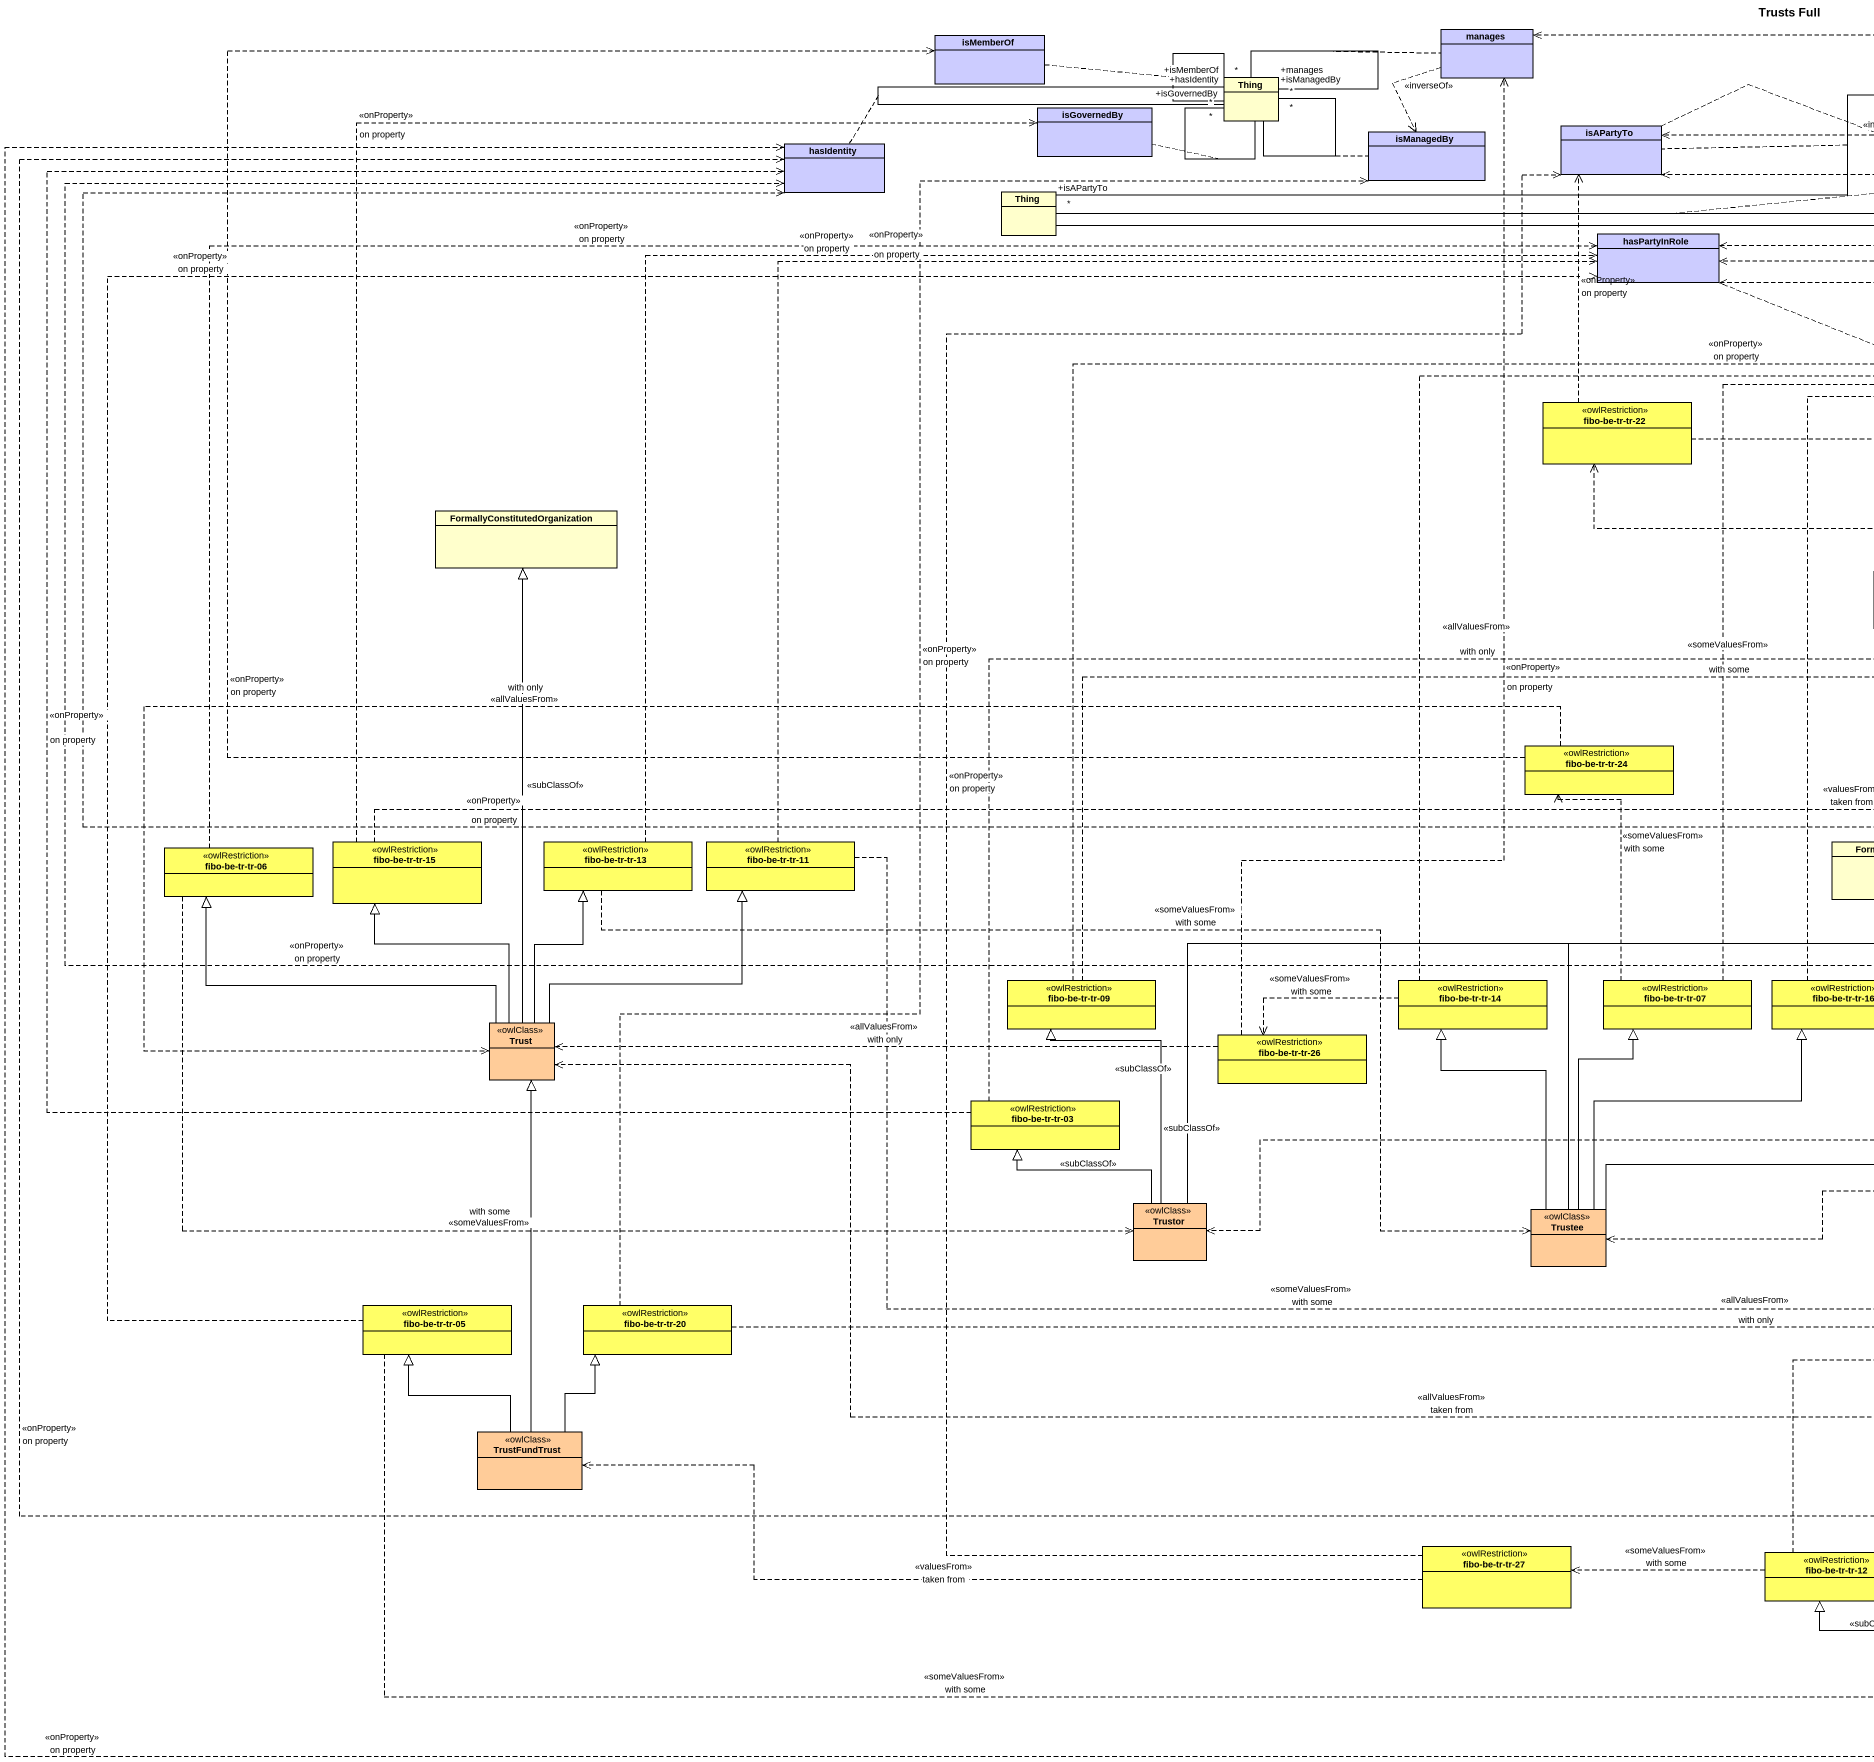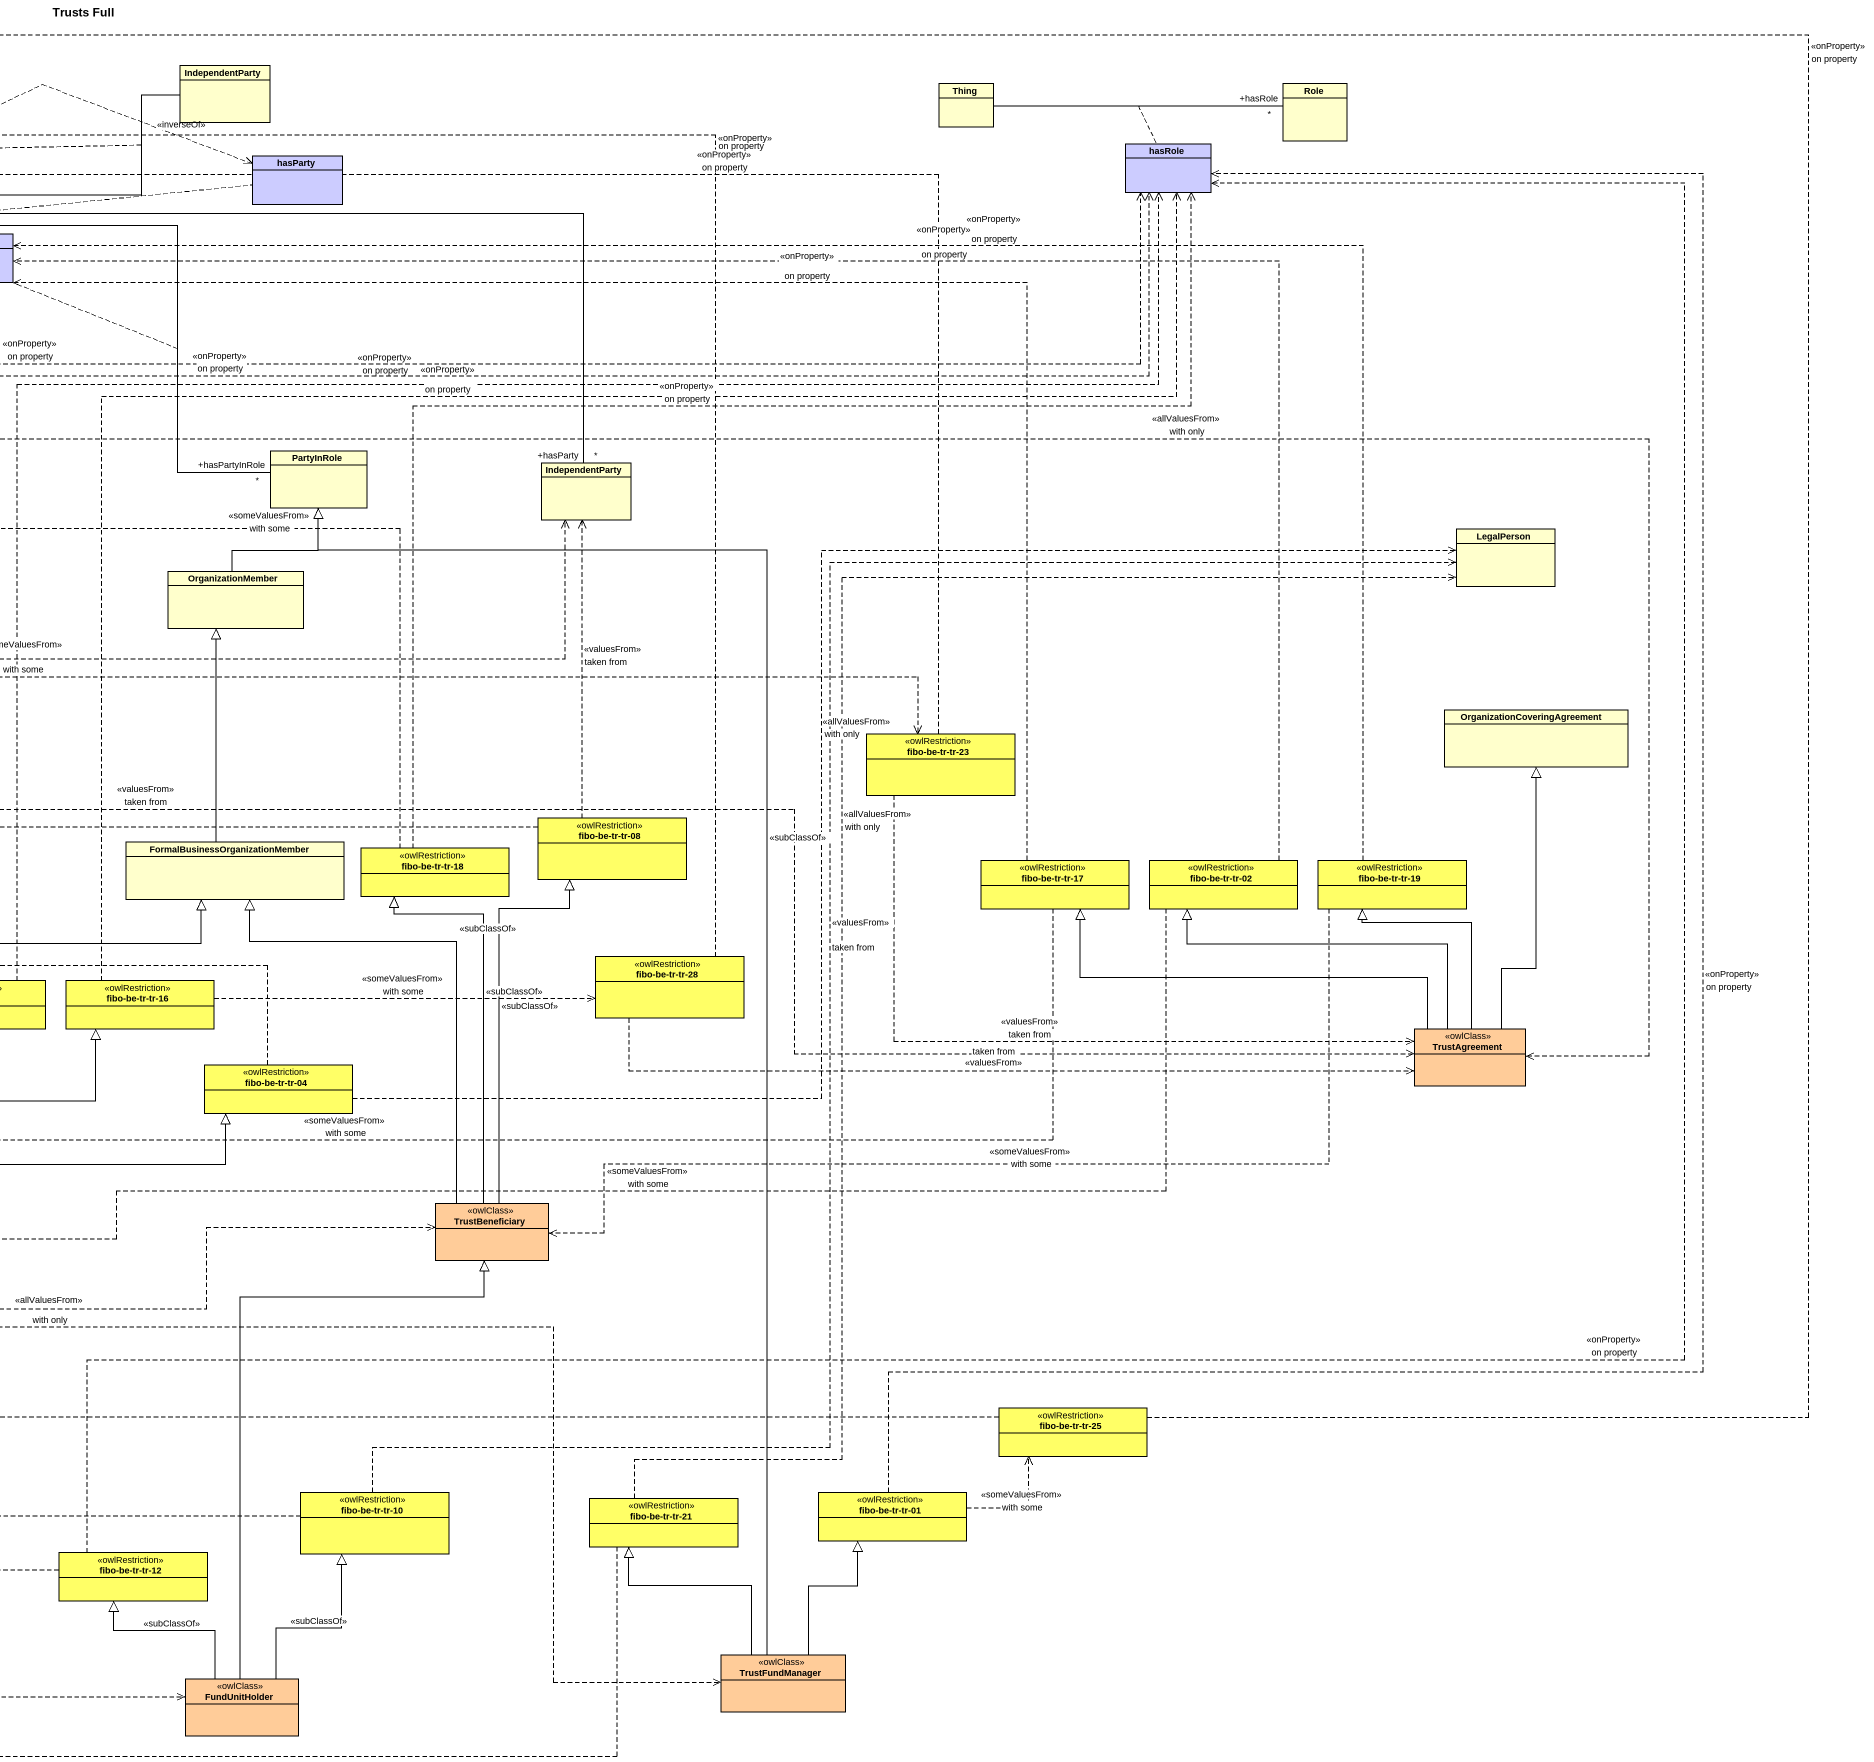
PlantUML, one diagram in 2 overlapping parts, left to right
@startuml
title Trusts Full
hide circle
hide empty members
class isMemberOf #CCCCFF
class manages #CCCCFF
class Thing #FFFFCC
class IndependentParty #FFFFCC
class "Thing" as Thing_2 #FFFFCC
class Role #FFFFCC
class isGovernedBy #CCCCFF
class isManagedBy #CCCCFF
class isAPartyTo #CCCCFF
class hasIdentity #CCCCFF
class hasParty #CCCCFF
class hasRole #CCCCFF
class "Thing" as Thing_3 #FFFFCC
class hasPartyInRole #CCCCFF
class "fibo-be-tr-tr-22" as fibo_be_tr_tr_22 <<owlRestriction>> #FFFF66
class PartyInRole #FFFFCC
class "IndependentParty" as IndependentParty_2 #FFFFCC
class "FormallyConstitutedOrganization" as FormallyConstitutedOrganizat #FFFFCC
class LegalPerson #FFFFCC
class OrganizationMember #FFFFCC
class "OrganizationCoveringAgreement" as OrganizationCoveringAgreemen #FFFFCC
class "fibo-be-tr-tr-24" as fibo_be_tr_tr_24 <<owlRestriction>> #FFFF66
class "fibo-be-tr-tr-23" as fibo_be_tr_tr_23 <<owlRestriction>> #FFFF66
class "fibo-be-tr-tr-08" as fibo_be_tr_tr_08 <<owlRestriction>> #FFFF66
class "fibo-be-tr-tr-06" as fibo_be_tr_tr_06 <<owlRestriction>> #FFFF66
class "fibo-be-tr-tr-15" as fibo_be_tr_tr_15 <<owlRestriction>> #FFFF66
class "fibo-be-tr-tr-13" as fibo_be_tr_tr_13 <<owlRestriction>> #FFFF66
class "fibo-be-tr-tr-11" as fibo_be_tr_tr_11 <<owlRestriction>> #FFFF66
class "FormalBusinessOrganizationMember" as FormalBusinessOrganizationMe #FFFFCC
class "fibo-be-tr-tr-18" as fibo_be_tr_tr_18 <<owlRestriction>> #FFFF66
class "fibo-be-tr-tr-17" as fibo_be_tr_tr_17 <<owlRestriction>> #FFFF66
class "fibo-be-tr-tr-02" as fibo_be_tr_tr_02 <<owlRestriction>> #FFFF66
class "fibo-be-tr-tr-19" as fibo_be_tr_tr_19 <<owlRestriction>> #FFFF66
class "fibo-be-tr-tr-09" as fibo_be_tr_tr_09 <<owlRestriction>> #FFFF66
class "fibo-be-tr-tr-14" as fibo_be_tr_tr_14 <<owlRestriction>> #FFFF66
class "fibo-be-tr-tr-07" as fibo_be_tr_tr_07 <<owlRestriction>> #FFFF66
class "fibo-be-tr-tr-16" as fibo_be_tr_tr_16 <<owlRestriction>> #FFFF66
class "fibo-be-tr-tr-28" as fibo_be_tr_tr_28 <<owlRestriction>> #FFFF66
class Trust <<owlClass>> #FFCC99
class "fibo-be-tr-tr-26" as fibo_be_tr_tr_26 <<owlRestriction>> #FFFF66
class TrustAgreement <<owlClass>> #FFCC99
class "fibo-be-tr-tr-03" as fibo_be_tr_tr_03 <<owlRestriction>> #FFFF66
class "fibo-be-tr-tr-04" as fibo_be_tr_tr_04 <<owlRestriction>> #FFFF66
class Trustor <<owlClass>> #FFCC99
class Trustee <<owlClass>> #FFCC99
class TrustBeneficiary <<owlClass>> #FFCC99
class "fibo-be-tr-tr-05" as fibo_be_tr_tr_05 <<owlRestriction>> #FFFF66
class "fibo-be-tr-tr-20" as fibo_be_tr_tr_20 <<owlRestriction>> #FFFF66
class "fibo-be-tr-tr-25" as fibo_be_tr_tr_25 <<owlRestriction>> #FFFF66
class TrustFundTrust <<owlClass>> #FFCC99
class "fibo-be-tr-tr-10" as fibo_be_tr_tr_10 <<owlRestriction>> #FFFF66
class "fibo-be-tr-tr-21" as fibo_be_tr_tr_21 <<owlRestriction>> #FFFF66
class "fibo-be-tr-tr-01" as fibo_be_tr_tr_01 <<owlRestriction>> #FFFF66
class "fibo-be-tr-tr-27" as fibo_be_tr_tr_27 <<owlRestriction>> #FFFF66
class "fibo-be-tr-tr-12" as fibo_be_tr_tr_12 <<owlRestriction>> #FFFF66
class FundUnitHolder <<owlClass>> #FFCC99
class TrustFundManager <<owlClass>> #FFCC99
manages ..> isManagedBy : <<inverseOf>>
Thing -- "+isGovernedBy\n*" Thing
(Thing, Thing) .. isGovernedBy
Thing -- "+isManagedBy\n*" Thing
(Thing, Thing) .. isManagedBy
Thing -- "+manages\n*" Thing
(Thing, Thing) .. manages
Thing -- "+isMemberOf\n*" Thing
(Thing, Thing) .. isMemberOf
Thing -- "+hasIdentity\n*" Thing
(Thing, Thing) .. hasIdentity
IndependentParty -left- "+isAPartyTo\n*" Thing_3
(IndependentParty, Thing_3) .. isAPartyTo
Thing_2 -right- "+hasRole\n*" Role
(Thing_2, Role) .. hasRole
isAPartyTo .right.> hasParty : <<inverseOf>>
Thing_3 -right- "+hasPartyInRole\n*" PartyInRole
(Thing_3, PartyInRole) .. hasPartyInRole
Thing_3 -right- "+hasParty\n*" IndependentParty_2
(Thing_3, IndependentParty_2) .. hasParty
fibo_be_tr_tr_22 .up.> isAPartyTo : <<onProperty>>\non property
fibo_be_tr_tr_22 .right.> TrustAgreement : <<allValuesFrom>>\nwith only
OrganizationMember -up-|> PartyInRole
fibo_be_tr_tr_24 .up.> isMemberOf : <<onProperty>>\non property
fibo_be_tr_tr_24 .left.> Trust : <<allValuesFrom>>\nwith only
fibo_be_tr_tr_23 .left.> isAPartyTo : <<onProperty>>\non property
fibo_be_tr_tr_23 .right.> TrustAgreement : <<valuesFrom>>\ntaken from
fibo_be_tr_tr_08 .left.> hasIdentity : <<onProperty>>\non property
fibo_be_tr_tr_08 .up.> IndependentParty_2 : <<valuesFrom>>\ntaken from
fibo_be_tr_tr_06 .right.> hasPartyInRole : <<onProperty>>\non property
fibo_be_tr_tr_06 .right.> Trustor : <<someValuesFrom>>\nwith some
fibo_be_tr_tr_15 .up.> isGovernedBy : <<onProperty>>\non property
fibo_be_tr_tr_15 .right.> TrustAgreement : <<valuesFrom>>\ntaken from
fibo_be_tr_tr_13 .right.> hasPartyInRole : <<onProperty>>\non property
fibo_be_tr_tr_13 .right.> Trustee : <<someValuesFrom>>\nwith some
fibo_be_tr_tr_11 .up.> hasPartyInRole : <<onProperty>>\non property
fibo_be_tr_tr_11 .right.> TrustBeneficiary : <<someValuesFrom>>\nwith some
FormalBusinessOrganizationMe -up-|> OrganizationMember
fibo_be_tr_tr_18 .up.> hasRole : <<onProperty>>\non property
fibo_be_tr_tr_18 .up.> fibo_be_tr_tr_22 : <<someValuesFrom>>\nwith some
fibo_be_tr_tr_17 .left.> hasPartyInRole : <<onProperty>>\non property
fibo_be_tr_tr_17 .left.> Trustor : <<someValuesFrom>>\nwith some
fibo_be_tr_tr_02 .left.> hasPartyInRole : <<onProperty>>\non property
fibo_be_tr_tr_02 .left.> Trustee : <<someValuesFrom>>\nwith some
fibo_be_tr_tr_19 .left.> hasPartyInRole : <<onProperty>>\non property
fibo_be_tr_tr_19 .left.> TrustBeneficiary : <<someValuesFrom>>\nwith some
fibo_be_tr_tr_09 .right.> hasRole : <<onProperty>>\non property
fibo_be_tr_tr_09 .right.> fibo_be_tr_tr_23 : <<someValuesFrom>>\nwith some
fibo_be_tr_tr_14 .right.> hasRole : <<onProperty>>\non property
fibo_be_tr_tr_14 .left.> fibo_be_tr_tr_26 : <<someValuesFrom>>\nwith some
fibo_be_tr_tr_07 .up.> hasRole : <<onProperty>>\non property
fibo_be_tr_tr_07 .up.> fibo_be_tr_tr_24 : <<someValuesFrom>>\nwith some
fibo_be_tr_tr_16 .up.> hasRole : <<onProperty>>\non property
fibo_be_tr_tr_16 .right.> fibo_be_tr_tr_28 : <<someValuesFrom>>\nwith some
fibo_be_tr_tr_28 .up.> isAPartyTo : <<onProperty>>\non property
fibo_be_tr_tr_28 .right.> TrustAgreement : <<valuesFrom>>\ntaken from
Trust -up-|> FormallyConstitutedOrganizat : <<subClassOf>>
Trust -up-|> fibo_be_tr_tr_06
Trust -up-|> fibo_be_tr_tr_15
Trust -up-|> fibo_be_tr_tr_13
Trust -up-|> fibo_be_tr_tr_11
fibo_be_tr_tr_26 .up.> manages : <<onProperty>>\non property
fibo_be_tr_tr_26 .left.> Trust : <<allValuesFrom>>\nwith only
TrustAgreement -up-|> OrganizationCoveringAgreemen
TrustAgreement -left-|> fibo_be_tr_tr_17
TrustAgreement -up-|> fibo_be_tr_tr_02
TrustAgreement -up-|> fibo_be_tr_tr_19
fibo_be_tr_tr_03 .up.> hasIdentity : <<onProperty>>\non property
fibo_be_tr_tr_03 .right.> IndependentParty_2 : <<allValuesFrom>>\nwith only
fibo_be_tr_tr_04 .up.> hasIdentity : <<onProperty>>\non property
fibo_be_tr_tr_04 .right.> LegalPerson : <<allValuesFrom>>\nwith only
Trustor -right-|> FormalBusinessOrganizationMe : <<subClassOf>>
Trustor -up-|> fibo_be_tr_tr_09 : <<subClassOf>>
Trustor -up-|> fibo_be_tr_tr_03 : <<subClassOf>>
Trustee -up-|> FormalBusinessOrganizationMe
Trustee -up-|> fibo_be_tr_tr_14
Trustee -up-|> fibo_be_tr_tr_07
Trustee -up-|> fibo_be_tr_tr_16
Trustee -right-|> fibo_be_tr_tr_04
TrustBeneficiary -up-|> fibo_be_tr_tr_08 : <<subClassOf>>
TrustBeneficiary -up-|> FormalBusinessOrganizationMe : <<subClassOf>>
TrustBeneficiary -up-|> fibo_be_tr_tr_18 : <<subClassOf>>
fibo_be_tr_tr_05 .up.> hasPartyInRole : <<onProperty>>\non property
fibo_be_tr_tr_05 .right.> FundUnitHolder : <<someValuesFrom>>\nwith some
fibo_be_tr_tr_20 .up.> isManagedBy : <<onProperty>>\non property
fibo_be_tr_tr_20 .right.> TrustFundManager : <<allValuesFrom>>\nwith only
fibo_be_tr_tr_25 .up.> manages : <<onProperty>>\non property
fibo_be_tr_tr_25 .left.> Trust : <<allValuesFrom>>\ntaken from
TrustFundTrust -up-|> Trust
TrustFundTrust -up-|> fibo_be_tr_tr_05
TrustFundTrust -up-|> fibo_be_tr_tr_20
fibo_be_tr_tr_10 .up.> hasIdentity : <<onProperty>>\non property
fibo_be_tr_tr_10 .up.> LegalPerson : <<valuesFrom>>\ntaken from
fibo_be_tr_tr_21 .up.> hasIdentity : <<onProperty>>\non property
fibo_be_tr_tr_21 .up.> LegalPerson : <<allValuesFrom>>\nwith only
fibo_be_tr_tr_01 .up.> hasRole : <<onProperty>>\non property
fibo_be_tr_tr_01 .right.> fibo_be_tr_tr_25 : <<someValuesFrom>>\nwith some
fibo_be_tr_tr_27 .up.> isAPartyTo : <<onProperty>>\non property
fibo_be_tr_tr_27 .left.> TrustFundTrust : <<valuesFrom>>\ntaken from
fibo_be_tr_tr_12 .up.> hasRole : <<onProperty>>\non property
fibo_be_tr_tr_12 .left.> fibo_be_tr_tr_27 : <<someValuesFrom>>\nwith some
FundUnitHolder -up-|> TrustBeneficiary
FundUnitHolder -up-|> fibo_be_tr_tr_10 : <<subClassOf>>
FundUnitHolder -up-|> fibo_be_tr_tr_12 : <<subClassOf>>
TrustFundManager -up-|> PartyInRole : <<subClassOf>>
TrustFundManager -up-|> fibo_be_tr_tr_21
TrustFundManager -up-|> fibo_be_tr_tr_01
@enduml
